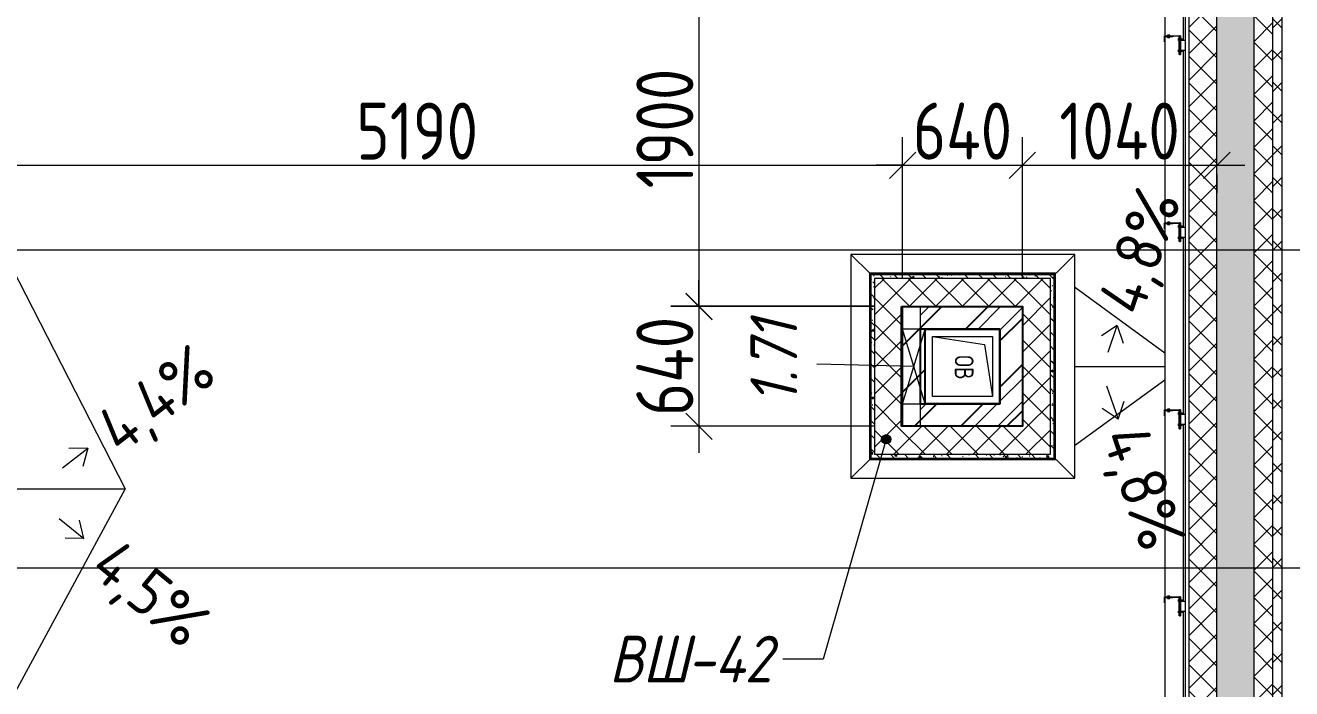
# Model space of a CAD drawing. Header units: millimetres. Extents: x -68946 to 690821, y -552984 to 293768.
# Drawn here: x 170047 to 176817, y -528701 to -525154 of the extents above; entities that cross this region are included whole.
import ezdxf

# ---------------------------------------------------------------- set-up
doc = ezdxf.new("R2010")
doc.units = ezdxf.units.MM
doc.linetypes.add('ADSK_Линия сетки', pattern=[2500, 2000, -250, 0, -250])
doc.layers.get('Defpoints').update_dxf_attribs({"color": 250})
for name, color, linetype, lineweight in [('0) блоки', 250, 'Continuous', 25), ('Аннотация', 250, 'Continuous', 20), ('Каркас', 7, 'Continuous', 9), ('Крыша', 7, 'Continuous', 5), ('Марки окон', 7, 'Continuous', 9), ('Ограждение', 7, 'Continuous', 5), ('Окна', 7, 'Continuous', 5), ('Оси', 250, 'Continuous', 9), ('Перекрытие', 7, 'Continuous', 9), ('Размеры', 7, 'Continuous', 9), ('Стены внутренние', 7, 'Continuous', 9), ('Стены наружные', 7, 'Continuous', 9), ('Стены отделка', 7, 'Continuous', 13), ('Стены перегородки', 7, 'Continuous', 13), ('Стены штриховка', 250, 'Continuous', 9), ('Узлы', 250, 'Continuous', 18)]:
    doc.layers.add(name, color=color, linetype=linetype, lineweight=lineweight)
doc.styles.add('GOST Common_2', font='', dxfattribs={"width": 0.8, "height": 350})
doc.styles.add('GOST Common_I', font='', dxfattribs={"width": 0.9, "height": 250})
doc.styles.add('ISOCPEUR', font='isocpeur.ttf', dxfattribs={"width": 0.8, "height": 100})
doc.styles.add('ISOCPEUR_1', font='isocpeur.ttf', dxfattribs={"width": 0.9, "height": 250})
doc.styles.add('ISOCPEUR_I', font='isocpeui.ttf', dxfattribs={"width": 0.9, "height": 12.5})
doc.styles.add('А3', font='ГОСТ тип А.ttf')
doc.styles.get('GOST Common_2').set_extended_font_data('GOST Common')
doc.styles.get('GOST Common_I').set_extended_font_data('GOST Common', italic=True)
doc.dimstyles.new('ADSK_Основной_2_мм_1', dxfattribs={"dimscale": 304.8, "dimtxt": 201.142999, "dimasz": 0.463911, "dimexe": 0.492126, "dimexo": 0.492126, "dimgap": 0.098425, "dimtad": 1, "dimdec": 0, "dimdsep": 46, "dimtxsty": 'GOST Common_2', "dimblk1": 'OBLIQUE', "dimblk2": 'OBLIQUE', "dimsah": 1, "dimcen": 0.09, "dimdle": 0.492126, "dimazin": 0, "dimtfac": 1, "dimtdec": 4, "dimtix": 1, "dimtmove": 0, "dimatfit": 3, "dimfxl": 1, "dimtvp": 1, "dimtolj": 1, "dimtzin": 0, "dimlwd": 9, "dimlwe": 9, "dimarcsym": 2})
pattern_1 = [(45, (23667.23, -543980.64), (-70.71068, 70.71068), []), (135, (23667.23, -543980.64), (-70.71068, -70.71068), [])]
pattern_2 = [(45, (23665.23, -543980.64), (-251.4472, 251.4472), []), (45, (23665.23, -543599.64), (-251.4472, 251.4472), [])]
pattern_3 = [(45, (23665.23, -543980.64), (-70.71068, 70.71068), []), (135, (23665.23, -543980.64), (-70.71068, -70.71068), [])]
pattern_4 = [(135, (23665.23, -543980.64), (-75.43415, -75.43415), [106.68, -17.78, 3.556, -17.78]), (135, (23665.23, -543905.25), (-75.43415, -75.43415), []), (50, (23665.23, -543980.64), (127.529216, -11.15758), [13.335, -146.685]), (355, (23665.23, -543980.64), (-24.66966, 133.74002), [10.668, -117.348]), (100.451, (23675.86, -543981.57), (102.85973, 122.58178), [11.333, -124.663]), (46.184, (23665.23, -543945.08), (189.75516, -29.43036), [20.002, -220.027]), (96.636, (23681.04, -543947.53), (166.1822, 173.1996), [17, -186.995]), (351.184, (23665.23, -543945.08), (166.18393, 173.19757), [16.002, -176.022]), (21, (23683.01, -543953.97), (106.130265, -71.58603), [13.335, -146.685]), (326, (23683.01, -543953.97), (43.26188, 128.93175), [10.668, -117.348]), (71.451, (23691.85, -543959.94), (149.39198, 57.34505), [11.333, -124.663]), (37.5, (23665.23, -543980.64), (2.162228, 59.188357), [3.353, -112.573, 3.353, -115.773, -117.793]), (37.5, (23665.23, -543980.64), (2.162228, 59.188357), [-235.052, 3.353, -114.44]), (7.5, (23665.23, -543980.64), (46.773857, 70.126152), [3.353, -64.567, 3.353, -109.906, -44.894]), (7.5, (23665.23, -543980.64), (46.773857, 70.126152), [-181.178, 3.353, -41.542]), (327.5, (23625.58, -543980.64), (94.913671, -4.010093), [3.353, -41.097, 3.353, -135.331, -184.023]), (327.5, (23625.58, -543980.64), (94.913671, -4.010093), [-183.134, 3.353, -180.67]), (317.5, (23607.8, -543980.64), (103.69057, 17.79882), [3.353, -54.432, 3.353, -88.748, -130.683]), (317.5, (23607.8, -543980.64), (103.69057, 17.79882), [-149.885, 3.353, -127.33])]

# ---------------------------------------------------------------- blocks, each defined once
blk = doc.blocks.new('Ограждение - Н_800-V10-АР3_Кладочный план кровли _17_930 С2-3')
at = {"layer": 'Ограждение'}
for p, q in [((-2, 85), (-5, 85)), ((-2, 85), (-5, 85)), ((-5, 75), (-5, 85)), ((-5, 85), (-5, 75)), ((-5, 75), (-5, 85)), ((-5, 85), (-5, 75)), ((-5, 75), (-2, 75)), ((-5, 75), (-2, 75)), ((0, 100), (-2, 100)), ((-2, 100), (-2, 2)), ((0, 0), (0, 100)), ((15, 83), (0, 83)), ((0, 77), (15, 77)), ((15, 83), (5, 83)), ((5, 77), (15, 77)), ((15, 82.6), (15, 83)), ((15, 83), (15, 77)), ((15, 82.6), (15, 83)), ((15, 83), (15, 82.6)), ((15, 77), (15, 77.4)), ((15, 77), (15, 77.4)), ((15, 77.4), (15, 77)), ((-78, 32), (-80, 32)), ((-80, 32), (-80, 2)), ((-80, 2), (-35, 2)), ((-80, 2), (-80, 0)), ((-78, 4), (-78, 32)), ((-35, 4), (-78, 4)), ((-64.5, 9), (-57.5, 9)), ((-64.5, 9), (-64.5, 4)), ((-57.5, 9), (-50.5, 9)), ((-57.5, 9), (-57.5, 4)), ((-50.5, 9), (-50.5, 4)), ((-35, 2), (-35, 4)), ((-2, 2), (-35, 2)), ((-2, 24), (-5, 24)), ((-2, 24), (-5, 24)), ((-5, 14), (-5, 24)), ((-5, 24), (-5, 14)), ((-5, 14), (-5, 24)), ((-5, 24), (-5, 14)), ((-5, 14), (-2, 14)), ((-5, 14), (-2, 14)), ((15, 22), (0, 22)), ((0, 16), (15, 16)), ((15, 22), (5, 22)), ((5, 16), (15, 16)), ((15, 21.6), (15, 22)), ((15, 22), (15, 16)), ((15, 21.6), (15, 22)), ((15, 22), (15, 21.6)), ((15, 16), (15, 16.4)), ((15, 16), (15, 16.4)), ((15, 16.4), (15, 16)), ((-80, 0), (0, 0)), ((-64.5, 0), (-64.5, -5)), ((-57.5, -5), (-64.5, -5)), ((-57.5, 0), (-57.5, -5)), ((-50.5, -5), (-57.5, -5)), ((-50.5, 0), (-50.5, -5))]:
    blk.add_line(p, q, dxfattribs=at)
blk = doc.blocks.new('Ограждение - Ограждение-36047490-АР3_Кладочный план кровли _17_930 С2-3')
at = {"extrusion": (0, 0, -1), "zscale": -1, "rotation": 180}
for p in [(-152550, 18769.9), (-152550, 17769.9), (-152550, 16769.9), (-152550, 15769.9)]:
    blk.add_blockref('Ограждение - Н_800-V10-АР3_Кладочный план кровли _17_930 С2-3', p, dxfattribs=at)
blk = doc.blocks.new('TN_Удлинитель для кровельного ограждения - Удлинитель для кровельного ограждения ТехноНИКОЛЬ 200 мм-V15-АР3_Кладочный план кровли _17_930 С2-3')
at = {"layer": 'Ограждение'}
for p, q in [((152555, 769.9), (152550, 769.9)), ((152555, 768.6), (152555, 769.9)), ((152555, 769.9), (152555, 759.9)), ((152555, 759.9), (152555, 753.5)), ((152555, 748.5), (152555, 692.5)), ((152580, 745.4), (152555, 745.4)), ((152555, 694.4), (152580, 694.4)), ((152555, 687.5), (152555, 679.9)), ((152555, 679.9), (152555, 669.9)), ((152550, 669.9), (152555, 669.9)), ((152555, 669.9), (152555, 671.3))]:
    blk.add_line(p, q, dxfattribs=at)
blk = doc.blocks.new('_Wn_-As_OpeningMEP_floor__Rectangular - _Wn_-As_OpeningMEP_floor__Rectangular-37715414-АР3_Кладочный план кровли _17_930 С2-3')
at = {"layer": 'Узлы', "lineweight": 5}
for p, q in [((-117.1, 167.1), (160, 210)), ((-160, -110), (-117.1, 167.1))]:
    blk.add_line(p, q, dxfattribs=at)
blk = doc.blocks.new('_Wn_-As_OpeningMEP_wall__Rectangular - _Wn_-As_OpeningMEP_wall__Rectangular-32777592-АР3_Кладочный план кровли _17_930 С2-3')
at = {"layer": 'Узлы', "lineweight": 5}
for p, q in [((200, -60), (-200, 60)), ((200, 60), (-200, -60)), ((-200, 60), (-200, -60)), ((200, -60), (200, 60))]:
    blk.add_line(p, q, dxfattribs=at)
at = {"layer": 'Узлы'}
for p, q in [((200, 60), (-200, 60)), ((-200, 60), (-200, -60)), ((200, -60), (200, 60)), ((-200, -60), (200, -60))]:
    blk.add_line(p, q, dxfattribs=at)
blk = doc.blocks.new('Ограждение - Ограждение-38211117-АР3_Кладочный план кровли _17_930 С2-3')
at = {"layer": 'Ограждение'}
for p, q in [((151990.1, 17600.7), (150794.1, 17600.7)), ((150794.1, 17600.7), (150894.1, 17500.7)), ((150794.1, 17600.7), (150794.1, 16404.7)), ((151990.1, 17600.7), (151890.1, 17500.7)), ((151990.1, 16404.7), (151990.1, 17600.7)), ((150794.1, 16404.7), (150894.1, 16504.7)), ((151890.1, 16504.7), (151990.1, 16404.7)), ((150794.1, 16404.7), (151990.1, 16404.7))]:
    blk.add_line(p, q, dxfattribs=at)
blk = doc.blocks.new('ASML_АР_ЭП_Уголок - ЭП_Уголок-41459959-АР3_Кладочный план кровли _17_930 С2-3')
at = {"layer": 'Каркас', "lineweight": 5}
for p, q in [((-320, 6), (-320, 100)), ((-320, 100), (-200, 100)), ((200, 100), (320, 100)), ((320, 100), (320, 6)), ((-320, 0), (-320, 6)), ((-320, 6), (-200, 6)), ((-320, 0), (320, 0)), ((200, 6), (320, 6)), ((320, 6), (320, 0))]:
    blk.add_line(p, q, dxfattribs=at)
blk = doc.blocks.new('_Oblique')
at = {"color": 0, "linetype": 'ByBlock', "lineweight": -2}
blk.add_line((-0.5, -0.5), (0.5, 0.5), dxfattribs=at)
blk = doc.blocks.new('*D6350')
at = {"layer": 'Defpoints', "color": 0, "lineweight": 30, "transparency": 16777216}
for p in [(173748.6, -524755.6), (173648.6, -526656), (174737.4, -526656)]:
    blk.add_point(p, dxfattribs=at)
at = {"layer": 'Размеры', "color": 0, "lineweight": 9, "transparency": 16777216}
for p, q in [((173648.6, -524605.6), (173648.6, -526806)), ((173598.6, -524755.6), (173498.6, -524755.6)), ((174587.4, -526656), (173498.6, -526656))]:
    blk.add_line(p, q, dxfattribs=at)
at = {"layer": 'Размеры', "color": 0, "lineweight": 9, "transparency": 16777216, "xscale": 141.4, "yscale": 141.4, "zscale": 141.4}
for p, rotation in [((173648.6, -524755.6), 90), ((173648.6, -526656), 270)]:
    blk.add_blockref('_Oblique', p, dxfattribs=dict(at, rotation=rotation))
at = {"layer": 'Размеры', "color": 0, "transparency": 16777216, "insert": (173466.2, -525705.8), "char_height": 304.8, "width": 560.473, "attachment_point": 5, "rotation": 90, "style": 'А3'}
blk.add_mtext('\\A1;1900', dxfattribs=at)
blk = doc.blocks.new('*D6351')
at = {"layer": 'Defpoints', "color": 0, "lineweight": 30, "transparency": 16777216}
for p in [(174737.4, -526658), (173648.6, -527298), (174737.4, -527298)]:
    blk.add_point(p, dxfattribs=at)
at = {"layer": 'Размеры', "color": 0, "lineweight": 9, "transparency": 16777216}
for p, q in [((173648.6, -526658), (173648.6, -526516.6)), ((174587.4, -526658), (173498.6, -526658)), ((173648.6, -526658), (173648.6, -527298)), ((174587.4, -527298), (173498.6, -527298)), ((173648.6, -527298), (173648.6, -527439.4))]:
    blk.add_line(p, q, dxfattribs=at)
at = {"layer": 'Размеры', "color": 0, "lineweight": 9, "transparency": 16777216, "xscale": 141.4, "yscale": 141.4, "zscale": 141.4}
for p, rotation in [((173648.6, -526658), 270), ((173648.6, -527298), 90)]:
    blk.add_blockref('_Oblique', p, dxfattribs=dict(at, rotation=rotation))
at = {"layer": 'Размеры', "color": 0, "transparency": 16777216, "insert": (173466.2, -526978), "char_height": 304.8, "width": 474.561, "attachment_point": 5, "rotation": 90, "style": 'А3'}
blk.add_mtext('\\A1;640', dxfattribs=at)
blk = doc.blocks.new('*D6353')
at = {"layer": 'Defpoints', "color": 0, "lineweight": 30, "transparency": 16777216}
for p in [(174737.4, -525902), (169547.2, -526375.6), (174737.4, -526658)]:
    blk.add_point(p, dxfattribs=at)
at = {"layer": 'Размеры', "color": 0, "lineweight": 9, "transparency": 16777216}
for p, q in [((169547.2, -526225.6), (169547.2, -525752)), ((174737.4, -526508), (174737.4, -525752)), ((169397.2, -525902), (174887.4, -525902))]:
    blk.add_line(p, q, dxfattribs=at)
at = {"layer": 'Размеры', "color": 0, "lineweight": 9, "transparency": 16777216, "xscale": 141.4, "yscale": 141.4, "zscale": 141.4, "rotation": 180}
blk.add_blockref('_Oblique', (169547.2, -525902), dxfattribs=at)
at = {"layer": 'Размеры', "color": 0, "lineweight": 9, "transparency": 16777216, "xscale": 141.4, "yscale": 141.4, "zscale": 141.4}
blk.add_blockref('_Oblique', (174737.4, -525902), dxfattribs=at)
at = {"layer": 'Размеры', "color": 0, "transparency": 16777216, "insert": (172142.3, -525719.6), "char_height": 304.8, "width": 560.473, "attachment_point": 5, "style": 'А3'}
blk.add_mtext('\\A1;5190', dxfattribs=at)
blk = doc.blocks.new('*D6354')
at = {"layer": 'Defpoints', "color": 0, "lineweight": 30, "transparency": 16777216}
for p in [(176417.2, -525802), (176417.2, -525902), (175377.4, -526658)]:
    blk.add_point(p, dxfattribs=at)
at = {"layer": 'Размеры', "color": 0, "lineweight": 9, "transparency": 16777216}
for p, q in [((175377.4, -526508), (175377.4, -525752)), ((175227.4, -525902), (176567.2, -525902)), ((176417.2, -525952), (176417.2, -526052))]:
    blk.add_line(p, q, dxfattribs=at)
at = {"layer": 'Размеры', "color": 0, "lineweight": 9, "transparency": 16777216, "xscale": 141.4, "yscale": 141.4, "zscale": 141.4, "rotation": 180}
blk.add_blockref('_Oblique', (175377.4, -525902), dxfattribs=at)
at = {"layer": 'Размеры', "color": 0, "lineweight": 9, "transparency": 16777216, "xscale": 141.4, "yscale": 141.4, "zscale": 141.4}
blk.add_blockref('_Oblique', (176417.2, -525902), dxfattribs=at)
at = {"layer": 'Размеры', "color": 0, "transparency": 16777216, "insert": (175897.3, -525719.6), "char_height": 304.8, "width": 560.473, "attachment_point": 5, "style": 'А3'}
blk.add_mtext('\\A1;1040', dxfattribs=at)
blk = doc.blocks.new('*D6445')
at = {"layer": 'Defpoints', "color": 0, "lineweight": 30, "transparency": 16777216}
for p in [(175377.4, -525902), (174737.4, -526658), (175377.4, -526658)]:
    blk.add_point(p, dxfattribs=at)
at = {"layer": 'Размеры', "color": 0, "lineweight": 9, "transparency": 16777216}
for p, q in [((174737.4, -526508), (174737.4, -525752)), ((175377.4, -526508), (175377.4, -525752)), ((174737.4, -525902), (174596, -525902)), ((174737.4, -525902), (175377.4, -525902)), ((175377.4, -525902), (175518.8, -525902))]:
    blk.add_line(p, q, dxfattribs=at)
at = {"layer": 'Размеры', "color": 0, "lineweight": 9, "transparency": 16777216, "xscale": 141.4, "yscale": 141.4, "zscale": 141.4}
blk.add_blockref('_Oblique', (174737.4, -525902), dxfattribs=at)
at = {"layer": 'Размеры', "color": 0, "lineweight": 9, "transparency": 16777216, "xscale": 141.4, "yscale": 141.4, "zscale": 141.4, "rotation": 180}
blk.add_blockref('_Oblique', (175377.4, -525902), dxfattribs=at)
at = {"layer": 'Размеры', "color": 0, "transparency": 16777216, "insert": (175057.4, -525719.6), "char_height": 304.8, "attachment_point": 5, "style": 'А3'}
blk.add_mtext('\\A1;640', dxfattribs=at)
blk = doc.blocks.new('*D6408')
at = {"layer": 'Defpoints', "color": 0, "lineweight": 30, "transparency": 16777216}
for p in [(169446.6, -530854.5), (170057.2, -530854.5), (170057.2, -530994.5)]:
    blk.add_point(p, dxfattribs=at)
at = {"layer": 'Размеры', "color": 0, "lineweight": 9, "transparency": 16777216}
for p, q in [((169446.6, -530854.5), (169446.6, -475201.3)), ((169907.2, -530854.5), (169296.6, -530854.5)), ((169446.6, -531144.5), (169446.6, -530854.5)), ((169907.2, -530994.5), (169296.6, -530994.5))]:
    blk.add_line(p, q, dxfattribs=at)
at = {"layer": 'Размеры', "color": 0, "lineweight": 9, "transparency": 16777216, "xscale": 141.4, "yscale": 141.4, "zscale": 141.4}
for p, rotation in [((169446.6, -530854.5), 90), ((169446.6, -530994.5), 270)]:
    blk.add_blockref('_Oblique', p, dxfattribs=dict(at, rotation=rotation))
at = {"layer": 'Размеры', "color": 0, "transparency": 16777216, "insert": (169264.2, -475505.6), "char_height": 304.8, "attachment_point": 5, "rotation": 90, "style": 'А3'}
blk.add_mtext('\\A1;140', dxfattribs=at)

msp = doc.modelspace()

# ---------------------------------------------------------------- hatches: boundary and pattern name
at = {"layer": '0) блоки'}
h = msp.add_hatch(dxfattribs=at)
h.set_pattern_fill('ANSI31', color=256, scale=55)
h.paths.add_polyline_path([(175257.3725, -526777.9605), (174857.3725, -526777.9605), (174857.3725, -527177.947), (175257.3725, -527177.947)], flags=16)
h.paths.add_polyline_path([(174731.3725, -526657.9605), (175377.3725, -526657.9605), (175377.3725, -527297.9605), (174731.3725, -527297.9605)])
at = {"layer": 'Аннотация'}
h = msp.add_hatch(color=256, dxfattribs=at)
edge = h.paths.add_edge_path()
edge.add_arc((174649.9308, -527367.6433), 25, 0, 360)
at = {"layer": 'Стены внутренние', "lineweight": 5}
h = msp.add_hatch(dxfattribs=at)
h.set_pattern_fill('FP_13', color=256, style=0, pattern_type=2)
h.set_pattern_definition([(135, (23667.23, -543980.64), (-142.5612, -142.5612), []), (135, (23809.8, -543980.64), (-142.5612, -142.5612), [252.016, -50.403, 3.353, -47.05])])
h.paths.add_polyline_path([(176617.2298, -543955.6404), (176617.2298, -485205.6404), (176417.2298, -485205.6404), (176417.2298, -543955.6404)])
h = msp.add_hatch(dxfattribs=at)
h.set_pattern_fill('FP_44', color=256, style=0, pattern_type=2)
h.set_pattern_definition(pattern_2)
h.paths.add_polyline_path([(174857.3725, -526777.9605), (175257.3725, -526777.9605), (175257.3725, -526657.9605), (174831.3725, -526657.9605), (174831.3725, -526777.947), (174857.3725, -526777.947)])
h = msp.add_hatch(dxfattribs=at)
h.set_pattern_fill('FP_44', color=256, style=0, pattern_type=2)
h.set_pattern_definition(pattern_2)
h.paths.add_polyline_path([(175257.3725, -527177.9605), (175377.3725, -527177.9605), (175377.3725, -526657.9605), (175257.3725, -526657.9605), (175257.3725, -527016.4129)])
h = msp.add_hatch(dxfattribs=at)
h.set_pattern_fill('FP_44', color=256, style=0, pattern_type=2)
h.set_pattern_definition(pattern_2)
h.paths.add_polyline_path([(174857.3725, -527297.9605), (174857.3684, -527177.947), (174831.3725, -527177.947), (174831.3725, -527297.9605)])
h = msp.add_hatch(dxfattribs=at)
h.set_pattern_fill('FP_44', color=256, style=0, pattern_type=2)
h.set_pattern_definition(pattern_2)
h.paths.add_polyline_path([(175377.3725, -527297.9605), (175377.3725, -527177.9605), (174857.3725, -527177.9605), (174857.3725, -527297.9605), (174967.4114, -527297.9605)])
at = {"layer": 'Стены наружные', "lineweight": 5}
h = msp.add_hatch(dxfattribs=at)
h.set_pattern_fill('FP_34', color=256, style=0, pattern_type=2)
h.set_pattern_definition([(135, (23667.23, -543980.64), (-84.85281, -84.85281), []), (225, (23667.23, -543980.64), (84.85281, -84.85281), [])])
h.paths.add_polyline_path([(176767.2298, -544255.6404), (176767.2298, -484905.6404), (176717.2298, -484905.6404), (176717.2298, -544255.6404), (176741.5895, -544255.6404)])
h = msp.add_hatch(dxfattribs=at)
h.set_pattern_fill('FP_33', color=256, style=0, pattern_type=2)
h.set_pattern_definition(pattern_1)
h.paths.add_polyline_path([(176717.2298, -544155.6404), (176717.2298, -485005.6404), (176617.2298, -485005.6404), (176617.2298, -544155.6404)])
h = msp.add_hatch(dxfattribs=at)
h.set_pattern_fill('FP_33', color=256, style=0, pattern_type=2)
h.set_pattern_definition(pattern_1)
h.paths.add_polyline_path([(176267.2298, -543805.6404), (176417.2298, -543805.6404), (176417.2298, -485205.6404), (176267.2298, -485205.6404), (176267.2298, -543785.6404)])
h = msp.add_hatch(dxfattribs=at)
h.set_pattern_fill('FP_45', color=256, style=0, pattern_type=2)
h.set_pattern_definition(pattern_4)
h.paths.add_polyline_path([(175527.3725, -526507.9605), (175527.3725, -526487.9605), (174567.3725, -526487.9605), (174567.3725, -526507.9605), (175377.3725, -526507.9605)])
h = msp.add_hatch(dxfattribs=at)
h.set_pattern_fill('FP_45', color=256, style=0, pattern_type=2)
h.set_pattern_definition(pattern_4)
h.paths.add_polyline_path([(175547.3725, -527447.9605), (175547.3725, -526487.9605), (175527.3725, -526487.9605), (175527.3725, -527447.9605)])
h = msp.add_hatch(dxfattribs=at)
h.set_pattern_fill('FP_45', color=256, style=0, pattern_type=2)
h.set_pattern_definition(pattern_4)
h.paths.add_polyline_path([(174587.3725, -527467.9605), (174587.3725, -526507.9605), (174567.3725, -526507.9605), (174567.3725, -527467.9605)])
h = msp.add_hatch(dxfattribs=at)
h.set_pattern_fill('FP_33', color=256, style=0, pattern_type=2)
h.set_pattern_definition(pattern_3)
h.paths.add_polyline_path([(174967.4114, -526657.9605), (175377.3725, -526657.9605), (175377.3725, -526507.9605), (174587.3725, -526507.9605), (174587.3725, -526657.9605), (174831.3725, -526657.9605)])
h = msp.add_hatch(dxfattribs=at)
h.set_pattern_fill('FP_33', color=256, style=0, pattern_type=2)
h.set_pattern_definition(pattern_3)
h.paths.add_polyline_path([(175377.3725, -527297.9605), (175527.3725, -527297.9605), (175527.3725, -526507.9605), (175377.3725, -526507.9605), (175377.3725, -527016.4129)])
h = msp.add_hatch(dxfattribs=at)
h.set_pattern_fill('FP_33', color=256, style=0, pattern_type=2)
h.set_pattern_definition(pattern_3)
h.paths.add_polyline_path([(174731.3725, -527447.9605), (174737.3725, -527447.9605), (174737.3725, -527297.9605), (174731.3725, -527297.9605), (174731.3725, -526657.9605), (174587.3725, -526657.9605), (174587.3725, -527447.9605), (174612.9758, -527447.9605)])
h = msp.add_hatch(dxfattribs=at)
h.set_pattern_fill('FP_33', color=256, style=0, pattern_type=2)
h.set_pattern_definition(pattern_3)
h.paths.add_polyline_path([(175527.3725, -527447.9605), (175527.3725, -527297.9605), (174737.3725, -527297.9605), (174737.3725, -527447.9605), (174967.4114, -527447.9605)])
h = msp.add_hatch(dxfattribs=at)
h.set_pattern_fill('FP_45', color=256, style=0, pattern_type=2)
h.set_pattern_definition(pattern_4)
h.paths.add_polyline_path([(174587.3725, -527467.9605), (175547.3725, -527467.9605), (175547.3725, -527447.9605), (174587.3725, -527447.9605)])

# ---------------------------------------------------------------- linework, layer by layer
at = {"layer": '0) блоки'}
for points in [[(174731.3725, -526657.9605), (175377.3725, -526657.9605), (175377.3725, -527297.9605), (174731.3725, -527297.9605)], [(175257.3725, -526777.9605), (174831.3725, -526777.9605), (174831.3725, -527177.947), (175257.3725, -527177.947)], [(174857.3725, -526777.947), (175257.3725, -526777.947), (175257.3725, -527177.947), (174857.3725, -527177.947)]]:
    msp.add_lwpolyline(points, close=True, dxfattribs=at)
at = {"layer": 'Аннотация'}
for p, q in [((174649.9308, -527367.6433), (174311.9186, -528542.9946)), ((174311.9186, -528542.9946), (174096.9663, -528542.9946))]:
    msp.add_line(p, q, dxfattribs=at)
msp.add_circle((174649.9308, -527367.6433), 25, dxfattribs=at)
at = {"layer": 'Крыша'}
for p, q in [((169817.2298, -526141.5269), (170580.2158, -527633.1404)), ((175655.3725, -526552.9963), (176139.2298, -526904.9247)), ((175655.3725, -526977.9605), (176139.2298, -526977.9605)), ((176139.2298, -527050.9963), (175655.3725, -527402.9247)), ((169817.2298, -527633.1404), (170580.2158, -527633.1404)), ((170580.2158, -527633.1404), (169817.2298, -529044.9995))]:
    msp.add_line(p, q, dxfattribs=at)
at = {"layer": 'Марки окон'}
msp.add_line((174797.3725, -526977.947), (174278.1346, -526965.9146), dxfattribs=at)
at = {"layer": 'Ограждение'}
for p, q in [((176139.2298, -524242.7084), (176139.2298, -525210.7597)), ((176239.2298, -525235.2862), (176239.2298, -524286.2084)), ((176139.2298, -525242.7084), (176139.2298, -526210.7597)), ((176239.2298, -526235.2862), (176239.2298, -525286.2084)), ((176139.2298, -526242.7084), (176139.2298, -527210.7597)), ((176239.2298, -527235.2862), (176239.2298, -526286.2084)), ((176139.2298, -527242.7084), (176139.2298, -528210.7597)), ((176239.2298, -528235.2862), (176239.2298, -527286.2084)), ((176139.2298, -528242.7084), (176139.2298, -529210.7597)), ((176239.2298, -529235.2862), (176239.2298, -528286.2084))]:
    msp.add_line(p, q, dxfattribs=at)
at = {"layer": 'Оси', "linetype": 'ADSK_Линия сетки', "ltscale": 100}
for p, q in [((176417.2308, -547719.4803), (176417.2308, -482778.6358)), ((180488.1093, -526355.5807), (122987.2298, -526355.5807)), ((88763.207, -528055.6404), (180488.1093, -528055.6404))]:
    msp.add_line(p, q, dxfattribs=at)
at = {"layer": 'Перекрытие'}
for p, q in [((174897.3725, -527137.9605), (174897.3725, -526817.9605)), ((174897.3725, -526817.9605), (175217.3725, -526817.9605)), ((175217.3725, -526817.9605), (175217.3725, -527137.9605)), ((175217.3725, -527137.9605), (174897.3725, -527137.9605))]:
    msp.add_line(p, q, dxfattribs=at)
at = {"layer": 'Размеры'}
for p, q in [((175884.4388, -526758.411), (175800.3884, -526814.1227)), ((175835.3794, -526901.1964), (175884.4388, -526758.411)), ((175884.4388, -526758.411), (175916.4983, -526854.0167)), ((175828.0951, -527082.1756), (175888.9814, -527259.3825)), ((175888.9814, -527259.3825), (175921.0409, -527163.7768)), ((175888.9814, -527259.3825), (175804.931, -527203.6708)), ((170245.6044, -527520.828), (170380.5117, -527415.7925)), ((170380.5117, -527415.7925), (170279.6764, -527416.5025)), ((170380.5117, -527415.7925), (170355.0994, -527513.3757)), ((170228.1848, -527790.2136), (170360.4917, -527898.9253)), ((170360.4917, -527898.9253), (170337.6516, -527800.7082)), ((170360.4917, -527898.9253), (170259.7098, -527895.5667))]:
    msp.add_line(p, q, dxfattribs=at)
at = {"layer": 'Стены отделка', "lineweight": 5}
for p, q in [((175555.3725, -526479.9605), (174559.3725, -526479.9605)), ((174559.3725, -526479.9605), (174559.3725, -527475.9605)), ((175555.3725, -527475.9605), (175555.3725, -526479.9605)), ((174559.3725, -527475.9605), (175555.3725, -527475.9605))]:
    msp.add_line(p, q, dxfattribs=at)
at = {"layer": 'Стены перегородки'}
for p, q in [((176767.2298, -544305.6404), (176767.2298, -484855.6404)), ((176717.2298, -544255.6404), (176717.2298, -484905.6404)), ((176617.2298, -544155.6404), (176617.2298, -485005.6404)), ((176417.2298, -543955.6404), (176417.2298, -485205.6404)), ((176247.2298, -485375.6404), (176247.2298, -543785.6404)), ((175377.3725, -526657.9605), (174831.3725, -526657.9605)), ((175377.3725, -527297.9605), (175377.3725, -526657.9605)), ((174857.3725, -526777.9605), (175257.3725, -526777.9605)), ((175257.3725, -526777.9605), (175257.3725, -527177.9605)), ((175257.3725, -527177.9605), (174857.3725, -527177.9605)), ((174831.3725, -527297.9605), (175377.3725, -527297.9605))]:
    msp.add_line(p, q, dxfattribs=at)
at = {"layer": 'Стены штриховка'}
for p, q in [((176267.2298, -485355.6404), (176267.2298, -543805.6404)), ((175551.3725, -526483.9605), (174563.3725, -526483.9605)), ((174563.3725, -526483.9605), (174563.3725, -527471.9605)), ((175547.3725, -526487.9605), (174567.3725, -526487.9605)), ((174567.3725, -526487.9605), (174567.3725, -527467.9605)), ((175547.3725, -527467.9605), (175547.3725, -526487.9605)), ((175551.3725, -527471.9605), (175551.3725, -526483.9605)), ((175527.3725, -526507.9605), (174587.3725, -526507.9605)), ((174587.3725, -526507.9605), (174587.3725, -527447.9605)), ((175527.3725, -527447.9605), (175527.3725, -526507.9605)), ((174587.3725, -527447.9605), (175527.3725, -527447.9605)), ((174563.3725, -527471.9605), (175551.3725, -527471.9605)), ((174567.3725, -527467.9605), (175547.3725, -527467.9605))]:
    msp.add_line(p, q, dxfattribs=at)

# ---------------------------------------------------------------- block references
at = {"layer": 'Каркас', "rotation": 270.0000000000001}
msp.add_blockref('ASML_АР_ЭП_Уголок - ЭП_Уголок-41459959-АР3_Кладочный план кровли _17_930 С2-3', (174731.3725, -526977.9605), dxfattribs=at)
at = {"layer": 'Ограждение'}
for name, p in [('Ограждение - Ограждение-36047490-АР3_Кладочный план кровли _17_930 С2-3', (23667.2298, -543980.641)), ('TN_Удлинитель для кровельного ограждения - Удлинитель для кровельного ограждения ТехноНИКОЛЬ 200 мм-V15-АР3_Кладочный план кровли _17_930 С2-3', (23667.2298, -525980.641)), ('TN_Удлинитель для кровельного ограждения - Удлинитель для кровельного ограждения ТехноНИКОЛЬ 200 мм-V15-АР3_Кладочный план кровли _17_930 С2-3', (23667.2298, -526980.641)), ('Ограждение - Ограждение-38211117-АР3_Кладочный план кровли _17_930 С2-3', (23667.2298, -543980.641)), ('TN_Удлинитель для кровельного ограждения - Удлинитель для кровельного ограждения ТехноНИКОЛЬ 200 мм-V15-АР3_Кладочный план кровли _17_930 С2-3', (23667.2298, -527980.641)), ('TN_Удлинитель для кровельного ограждения - Удлинитель для кровельного ограждения ТехноНИКОЛЬ 200 мм-V15-АР3_Кладочный план кровли _17_930 С2-3', (23667.2298, -528980.641))]:
    msp.add_blockref(name, p, dxfattribs=at)
at = {"layer": 'Окна'}
for name, p, rotation in [('_Wn_-As_OpeningMEP_wall__Rectangular - _Wn_-As_OpeningMEP_wall__Rectangular-32777592-АР3_Кладочный план кровли _17_930 С2-3', (174797.3725, -526977.947), 270), ('_Wn_-As_OpeningMEP_floor__Rectangular - _Wn_-As_OpeningMEP_floor__Rectangular-37715414-АР3_Кладочный план кровли _17_930 С2-3', (175007.3725, -526977.9605), 269.9999999999983)]:
    msp.add_blockref(name, p, dxfattribs=dict(at, rotation=rotation))

# ---------------------------------------------------------------- texts
at = {"layer": 'Аннотация', "insert": (175116.3279, -526917.9816), "char_height": 100, "width": 160.3375, "attachment_point": 1, "rotation": 270, "style": 'ISOCPEUR'}
msp.add_mtext('ОВ', dxfattribs=at)
at = {"layer": 'Аннотация', "char_height": 250, "attachment_point": 1, "style": 'GOST Common_I'}
for s, insert, width in [('ВШ', (173168.2788, -528417.9946), 505.063125), ('-42', (173584.9976, -528417.9946), 620.506125)]:
    msp.add_mtext(s, dxfattribs=dict(at, insert=insert, width=width))
at = {"layer": 'Марки окон', "insert": (173923.7804, -527179.322), "char_height": 250, "width": 481.0125, "attachment_point": 1, "rotation": 90, "style": 'ISOCPEUR_I'}
msp.add_mtext('1.71', dxfattribs=at)
at = {"layer": 'Размеры', "char_height": 250, "attachment_point": 1, "line_spacing_factor": 1.149209, "style": 'ISOCPEUR_1'}
for s, insert, width, rotation in [('4,8%', (175776.0303, -526636.7433), 884.373142, 71.03786947), ('4,4%', (170402.389, -527258.815), 914.250613, 37.90343691), ('4,8%', (176037.3129, -527268.1818), 884.373142, 288.96213053), ('4,5%', (170538.9783, -527883.1414), 884.373142, 320.59130124)]:
    msp.add_mtext(s, dxfattribs=dict(at, insert=insert, width=width, rotation=rotation))

# ---------------------------------------------------------------- dimensions: what is measured, and where the dimension line sits
at = {"layer": 'Размеры'}
dim = msp.add_linear_dim(base=(169446.6109, -530854.5211), p1=(170057.2079, -530994.5211), p2=(170057.2079, -530854.5211), angle=90, dimstyle='ADSK_Основной_2_мм_1', override={"dimtxt": 1, "dimlfac": 1, "dimpost": '<>', "dimtxsty": 'А3', "dimfxl": 2070}, dxfattribs=at)
dim.commit()
dim.dimension.update_dxf_attribs({"geometry": '*D6408', "text_midpoint": (169446.6109, -475505.5735), "dimtype": 160})
for base, p1, p2, override, picture, middle in [((173648.5751, -526655.9605), (173748.56, -524755.6404), (174737.3725, -526655.9605), {"dimtxt": 1, "dimlfac": 1, "dimpost": '<>', "dimtxsty": 'А3', "dimfxl": 2144.884912}, '*D6350', (173466.1751, -525705.8005)), ((173648.5751, -527297.9605), (174737.3725, -526657.9605), (174737.3725, -527297.9605), {"dimtxt": 1, "dimlfac": 1, "dimpost": '<>', "dimtxsty": 'А3', "dimfxl": 640}, '*D6351', (173466.1751, -526977.9605))]:
    dim = msp.add_linear_dim(base=base, p1=p1, p2=p2, angle=90, dimstyle='ADSK_Основной_2_мм_1', override=override, dxfattribs=at)
    dim.commit()
    dim.dimension.update_dxf_attribs({"geometry": picture, "text_midpoint": middle})
for base, p1, p2, override, picture, middle in [((174737.3725, -525902.0236), (169547.2298, -526375.6404), (174737.3725, -526657.9605), {"dimtxt": 1, "dimlfac": 1, "dimpost": '<>', "dimtxsty": 'А3', "dimfxl": 6133.305966}, '*D6353', (172142.3012, -525719.6236)), ((175377.3725, -525902.0236), (174737.3725, -526657.9605), (175377.3725, -526657.9605), {"dimtxt": 1, "dimlfac": 1, "dimpost": '<>', "dimtxsty": 'А3', "dimfxl": 1345.269546}, '*D6445', (175057.3725, -525719.6236)), ((176417.2298, -525902.0236), (175377.3725, -526657.9605), (176417.2298, -525802.0387), {"dimtxt": 1, "dimlfac": 1, "dimpost": '<>', "dimtxsty": 'А3', "dimfxl": 1345.269546}, '*D6354', (175897.3012, -525719.6236))]:
    dim = msp.add_linear_dim(base=base, p1=p1, p2=p2, dimstyle='ADSK_Основной_2_мм_1', override=override, dxfattribs=at)
    dim.commit()
    dim.dimension.update_dxf_attribs({"geometry": picture, "text_midpoint": middle})

doc.saveas('drawing.dxf')
